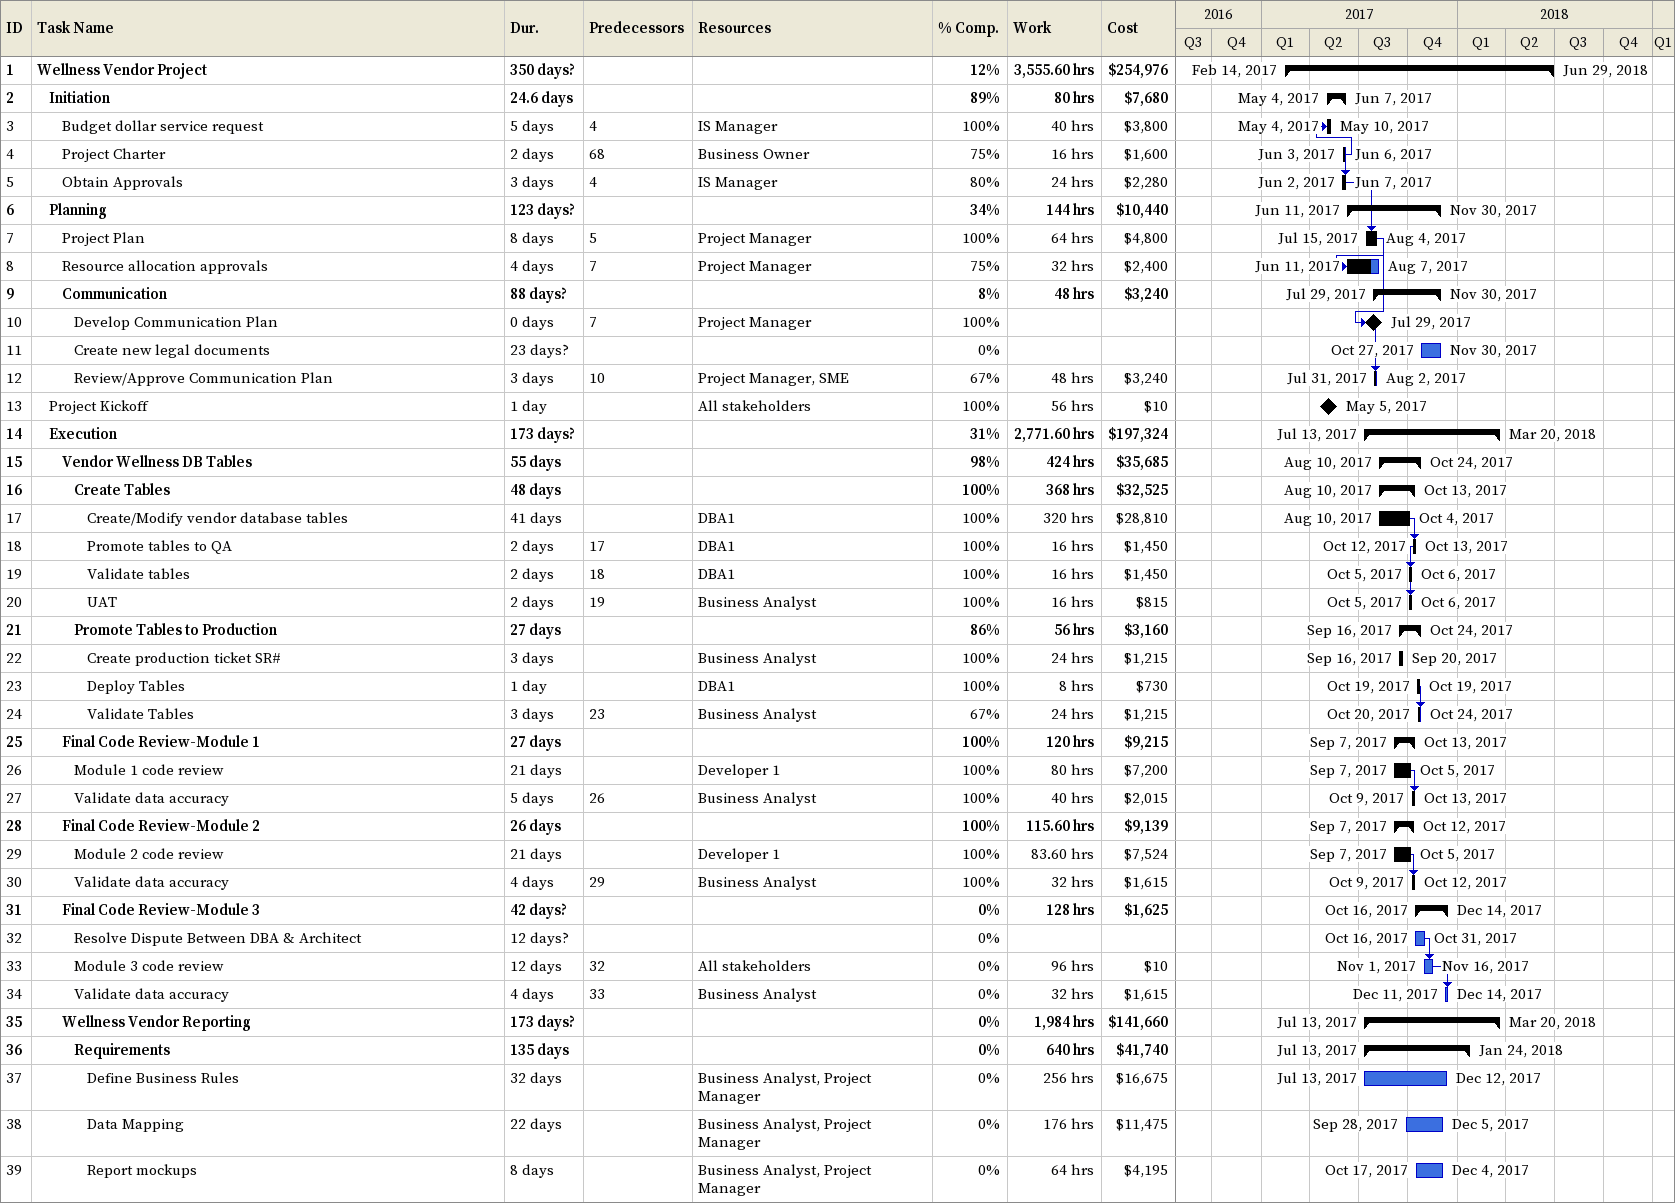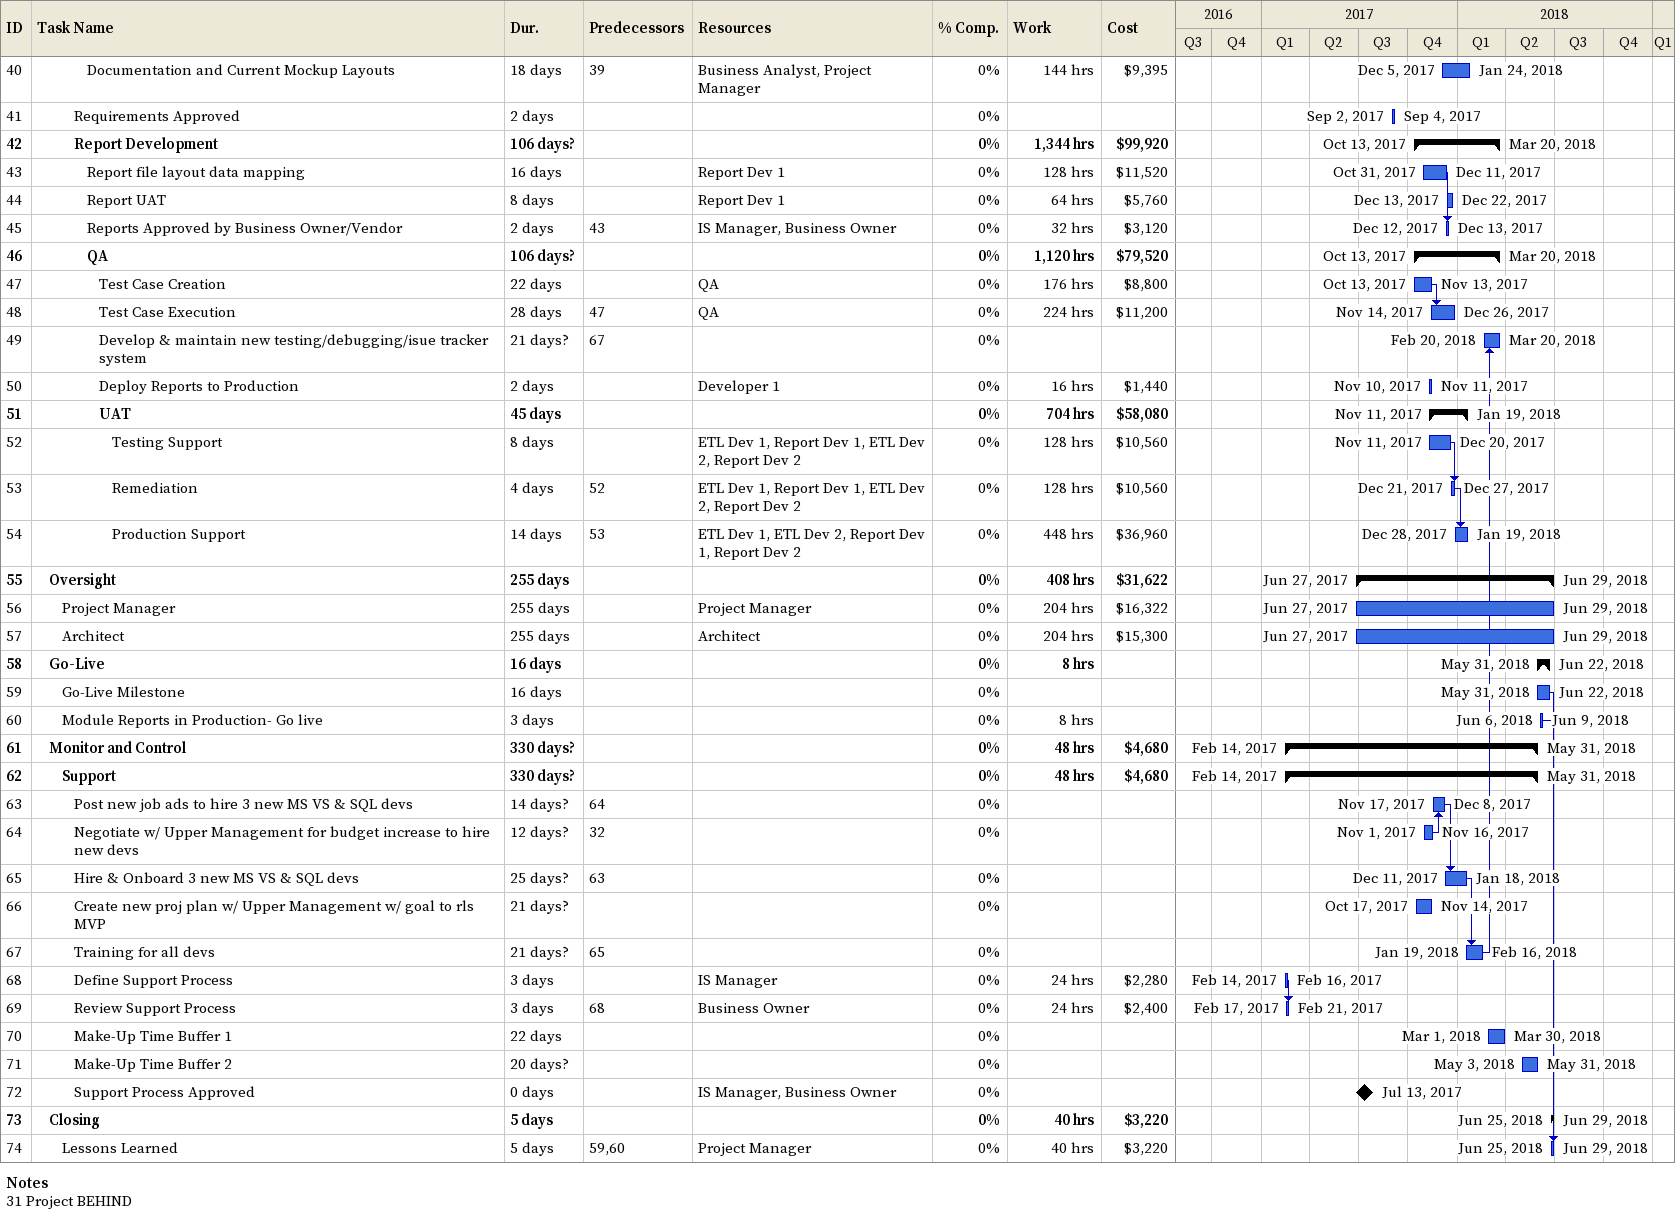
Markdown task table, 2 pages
| ID | Level | Task | Duration | Start | Finish | Predecessors | Resources | % complete | Work (h) | Cost ($) |
|---|---|---|---|---|---|---|---|---|---|---|
| 1 | 1 | **Wellness Vendor Project** | 350d? | 2017-02-14 | 2018-06-29 |  |  | 12 | 3555.60 | 254976 |
| 2 | 2 | **Initiation** | 24.6d | 2017-05-04 | 2017-06-07 |  |  | 89 | 80 | 7680 |
| 3 | 3 | Budget dollar service request | 5d | 2017-05-04 | 2017-05-10 | 4 | IS Manager | 100 | 40 | 3800 |
| 4 | 3 | Project Charter | 2d | 2017-06-03 | 2017-06-06 | 68 | Business Owner | 75 | 16 | 1600 |
| 5 | 3 | Obtain Approvals | 3d | 2017-06-02 | 2017-06-07 | 4 | IS Manager | 80 | 24 | 2280 |
| 6 | 2 | **Planning** | 123d? | 2017-06-11 | 2017-11-30 |  |  | 34 | 144 | 10440 |
| 7 | 3 | Project Plan | 8d | 2017-07-15 | 2017-08-04 | 5 | Project Manager | 100 | 64 | 4800 |
| 8 | 3 | Resource allocation approvals | 4d | 2017-06-11 | 2017-08-07 | 7 | Project Manager | 75 | 32 | 2400 |
| 9 | 3 | **Communication** | 88d? | 2017-07-29 | 2017-11-30 |  |  | 8 | 48 | 3240 |
| 10 | 4 | Develop Communication Plan | 0d | 2017-07-29 | 2017-07-29 | 7 | Project Manager | 100 |  |  |
| 11 | 4 | Create new legal documents | 23d? | 2017-10-27 | 2017-11-30 |  |  | 0 |  |  |
| 12 | 4 | Review/Approve Communication Plan | 3d | 2017-07-31 | 2017-08-02 | 10 | Project Manager, SME | 67 | 48 | 3240 |
| 13 | 2 | Project Kickoff | 1d | 2017-05-05 | 2017-05-05 |  | All stakeholders | 100 | 56 | 10 |
| 14 | 2 | **Execution** | 173d? | 2017-07-13 | 2018-03-20 |  |  | 31 | 2771.60 | 197324 |
| 15 | 3 | **Vendor Wellness DB Tables** | 55d | 2017-08-10 | 2017-10-24 |  |  | 98 | 424 | 35685 |
| 16 | 4 | **Create Tables** | 48d | 2017-08-10 | 2017-10-13 |  |  | 100 | 368 | 32525 |
| 17 | 5 | Create/Modify vendor database tables | 41d | 2017-08-10 | 2017-10-04 |  | DBA1 | 100 | 320 | 28810 |
| 18 | 5 | Promote tables to QA | 2d | 2017-10-12 | 2017-10-13 | 17 | DBA1 | 100 | 16 | 1450 |
| 19 | 5 | Validate tables | 2d | 2017-10-05 | 2017-10-06 | 18 | DBA1 | 100 | 16 | 1450 |
| 20 | 5 | UAT | 2d | 2017-10-05 | 2017-10-06 | 19 | Business Analyst | 100 | 16 | 815 |
| 21 | 4 | **Promote Tables to Production** | 27d | 2017-09-16 | 2017-10-24 |  |  | 86 | 56 | 3160 |
| 22 | 5 | Create production ticket SR# | 3d | 2017-09-16 | 2017-09-20 |  | Business Analyst | 100 | 24 | 1215 |
| 23 | 5 | Deploy Tables | 1d | 2017-10-19 | 2017-10-19 |  | DBA1 | 100 | 8 | 730 |
| 24 | 5 | Validate Tables | 3d | 2017-10-20 | 2017-10-24 | 23 | Business Analyst | 67 | 24 | 1215 |
| 25 | 3 | **Final Code Review-Module 1** | 27d | 2017-09-07 | 2017-10-13 |  |  | 100 | 120 | 9215 |
| 26 | 4 | Module 1 code review | 21d | 2017-09-07 | 2017-10-05 |  | Developer 1 | 100 | 80 | 7200 |
| 27 | 4 | Validate data accuracy | 5d | 2017-10-09 | 2017-10-13 | 26 | Business Analyst | 100 | 40 | 2015 |
| 28 | 3 | **Final Code Review-Module 2** | 26d | 2017-09-07 | 2017-10-12 |  |  | 100 | 115.60 | 9139 |
| 29 | 4 | Module 2 code review | 21d | 2017-09-07 | 2017-10-05 |  | Developer 1 | 100 | 83.60 | 7524 |
| 30 | 4 | Validate data accuracy | 4d | 2017-10-09 | 2017-10-12 | 29 | Business Analyst | 100 | 32 | 1615 |
| 31 | 3 | **Final Code Review-Module 3** | 42d? | 2017-10-16 | 2017-12-14 |  |  | 0 | 128 | 1625 |
| 32 | 4 | Resolve Dispute Between DBA & Architect | 12d? | 2017-10-16 | 2017-10-31 |  |  | 0 |  |  |
| 33 | 4 | Module 3 code review | 12d | 2017-11-01 | 2017-11-16 | 32 | All stakeholders | 0 | 96 | 10 |
| 34 | 4 | Validate data accuracy | 4d | 2017-12-11 | 2017-12-14 | 33 | Business Analyst | 0 | 32 | 1615 |
| 35 | 3 | **Wellness Vendor Reporting** | 173d? | 2017-07-13 | 2018-03-20 |  |  | 0 | 1984 | 141660 |
| 36 | 4 | **Requirements** | 135d | 2017-07-13 | 2018-01-24 |  |  | 0 | 640 | 41740 |
| 37 | 5 | Define Business Rules | 32d | 2017-07-13 | 2017-12-12 |  | Business Analyst, Project Manager | 0 | 256 | 16675 |
| 38 | 5 | Data Mapping | 22d | 2017-09-28 | 2017-12-05 |  | Business Analyst, Project Manager | 0 | 176 | 11475 |
| 39 | 5 | Report mockups | 8d | 2017-10-17 | 2017-12-04 |  | Business Analyst, Project Manager | 0 | 64 | 4195 |
| 40 | 5 | Documentation and Current Mockup Layouts | 18d | 2017-12-05 | 2018-01-24 | 39 | Business Analyst, Project Manager | 0 | 144 | 9395 |
| 41 | 4 | Requirements Approved | 2d | 2017-09-02 | 2017-09-04 |  |  | 0 |  |  |
| 42 | 4 | **Report Development** | 106d? | 2017-10-13 | 2018-03-20 |  |  | 0 | 1344 | 99920 |
| 43 | 5 | Report file layout data mapping | 16d | 2017-10-31 | 2017-12-11 |  | Report Dev 1 | 0 | 128 | 11520 |
| 44 | 5 | Report UAT | 8d | 2017-12-13 | 2017-12-22 |  | Report Dev 1 | 0 | 64 | 5760 |
| 45 | 5 | Reports Approved by Business Owner/Vendor | 2d | 2017-12-12 | 2017-12-13 | 43 | IS Manager, Business Owner | 0 | 32 | 3120 |
| 46 | 5 | **QA** | 106d? | 2017-10-13 | 2018-03-20 |  |  | 0 | 1120 | 79520 |
| 47 | 6 | Test Case Creation | 22d | 2017-10-13 | 2017-11-13 |  | QA | 0 | 176 | 8800 |
| 48 | 6 | Test Case Execution | 28d | 2017-11-14 | 2017-12-26 | 47 | QA | 0 | 224 | 11200 |
| 49 | 6 | Develop & maintain new testing/debugging/isue tracker system | 21d? | 2018-02-20 | 2018-03-20 | 67 |  | 0 |  |  |
| 50 | 6 | Deploy Reports to Production | 2d | 2017-11-10 | 2017-11-11 |  | Developer 1 | 0 | 16 | 1440 |
| 51 | 6 | **UAT** | 45d | 2017-11-11 | 2018-01-19 |  |  | 0 | 704 | 58080 |
| 52 | 7 | Testing Support | 8d | 2017-11-11 | 2017-12-20 |  | ETL Dev 1, Report Dev 1, ETL Dev 2, Report Dev 2 | 0 | 128 | 10560 |
| 53 | 7 | Remediation | 4d | 2017-12-21 | 2017-12-27 | 52 | ETL Dev 1, Report Dev 1, ETL Dev 2, Report Dev 2 | 0 | 128 | 10560 |
| 54 | 7 | Production Support | 14d | 2017-12-28 | 2018-01-19 | 53 | ETL Dev 1, ETL Dev 2, Report Dev 1, Report Dev 2 | 0 | 448 | 36960 |
| 55 | 2 | **Oversight** | 255d | 2017-06-27 | 2018-06-29 |  |  | 0 | 408 | 31622 |
| 56 | 3 | Project Manager | 255d | 2017-06-27 | 2018-06-29 |  | Project Manager | 0 | 204 | 16322 |
| 57 | 3 | Architect | 255d | 2017-06-27 | 2018-06-29 |  | Architect | 0 | 204 | 15300 |
| 58 | 2 | **Go-Live** | 16d | 2018-05-31 | 2018-06-22 |  |  | 0 | 8 |  |
| 59 | 3 | Go-Live Milestone | 16d | 2018-05-31 | 2018-06-22 |  |  | 0 |  |  |
| 60 | 3 | Module Reports in Production- Go live | 3d | 2018-06-06 | 2018-06-09 |  |  | 0 | 8 |  |
| 61 | 2 | **Monitor and Control** | 330d? | 2017-02-14 | 2018-05-31 |  |  | 0 | 48 | 4680 |
| 62 | 3 | **Support** | 330d? | 2017-02-14 | 2018-05-31 |  |  | 0 | 48 | 4680 |
| 63 | 4 | Post new job ads to hire 3 new MS VS & SQL devs | 14d? | 2017-11-17 | 2017-12-08 | 64 |  | 0 |  |  |
| 64 | 4 | Negotiate w/ Upper Management for budget increase to hire new devs | 12d? | 2017-11-01 | 2017-11-16 | 32 |  | 0 |  |  |
| 65 | 4 | Hire & Onboard 3 new MS VS & SQL devs | 25d? | 2017-12-11 | 2018-01-18 | 63 |  | 0 |  |  |
| 66 | 4 | Create new proj plan w/ Upper Management w/ goal to rls MVP | 21d? | 2017-10-17 | 2017-11-14 |  |  | 0 |  |  |
| 67 | 4 | Training for all devs | 21d? | 2018-01-19 | 2018-02-16 | 65 |  | 0 |  |  |
| 68 | 4 | Define Support Process | 3d | 2017-02-14 | 2017-02-16 |  | IS Manager | 0 | 24 | 2280 |
| 69 | 4 | Review Support Process | 3d | 2017-02-17 | 2017-02-21 | 68 | Business Owner | 0 | 24 | 2400 |
| 70 | 4 | Make-Up Time Buffer 1 | 22d | 2018-03-01 | 2018-03-30 |  |  | 0 |  |  |
| 71 | 4 | Make-Up Time Buffer 2 | 20d? | 2018-05-03 | 2018-05-31 |  |  | 0 |  |  |
| 72 | 4 | Support Process Approved | 0d | 2017-07-13 | 2017-07-13 |  | IS Manager, Business Owner | 0 |  |  |
| 73 | 2 | **Closing** | 5d | 2018-06-25 | 2018-06-29 |  |  | 0 | 40 | 3220 |
| 74 | 3 | Lessons Learned | 5d | 2018-06-25 | 2018-06-29 | 59, 60 | Project Manager | 0 | 40 | 3220 |

Notes
- 31: Project BEHIND
